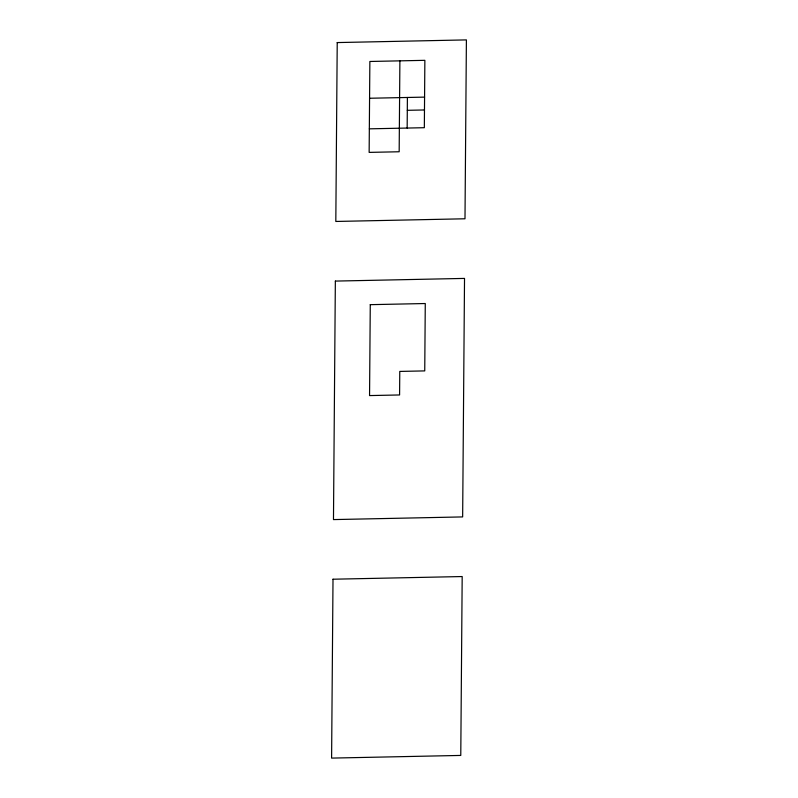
<?xml version="1.0" encoding="UTF-8"?>
<svg xmlns="http://www.w3.org/2000/svg" width="798" height="798" viewBox="0 0 798 798"><rect width="100%" height="100%" fill="white"/><g stroke="black" fill="none" stroke-linecap="round" stroke-linejoin="round"><path stroke-width="1.2" d="M399.888 60.848L399.17 151.76L369.145 152.388L369.863 61.476L424.865 60.329L424.337 127.7L369.334 128.837M407.16 128.059L407.399 97.476M369.574 98.254L424.576 97.117M407.299 110.314L424.476 109.964M333.005 579.218L331.599 758.1L460.775 755.427L462.182 576.545L333.005 579.218M335.35 281.086L333.474 519.588L462.65 516.914L464.526 278.412L335.35 281.086M337.225 42.573L335.818 221.455L464.995 218.782L466.401 39.9L337.225 42.573M370.272 304.666L369.554 395.579L399.589 394.96L399.768 371.419L424.745 370.9L425.274 303.529L370.272 304.666"/></g></svg>
